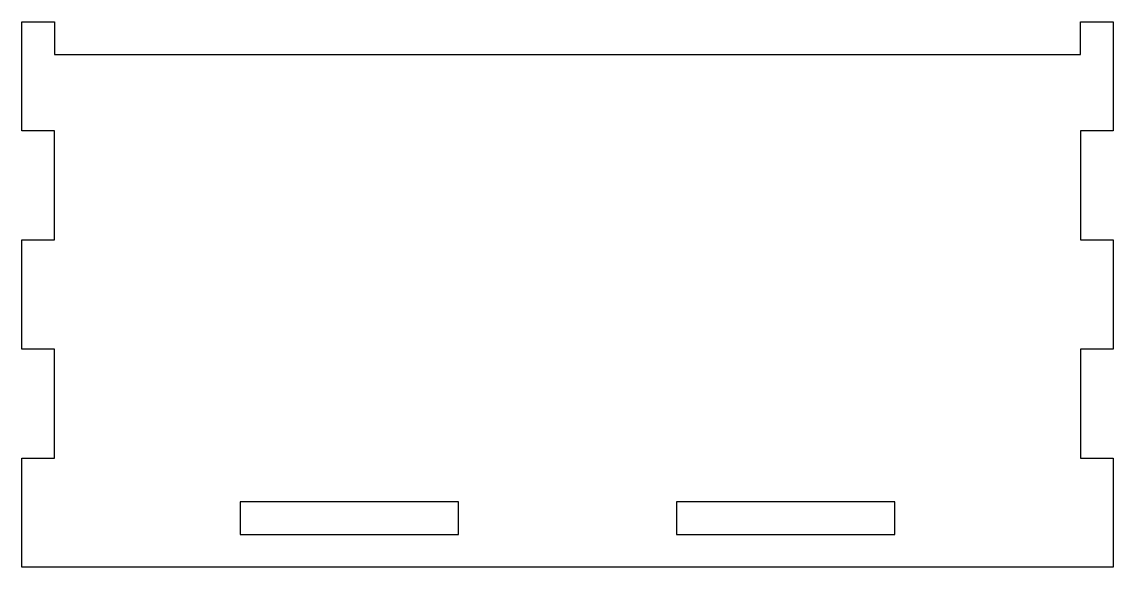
# Model space of a CAD drawing. Header units: millimetres. Extents: x 0 to 100, y 0 to 50.
import ezdxf

# ---------------------------------------------------------------- set-up
doc = ezdxf.new("R2010")
doc.units = ezdxf.units.MM
doc.layers.get('0').update_dxf_attribs({"linetype": 'CONTINUOUS'})

msp = doc.modelspace()

# ---------------------------------------------------------------- linework, layer by layer
for points in [[(3, 50), (3, 47), (97, 47), (97, 50), (100, 50), (100, 40), (97, 40), (97, 30), (100, 30), (100, 20), (97, 20), (97, 10), (100, 10), (100, 0), (0, 0), (0, 10), (3, 10), (3, 20), (0, 20), (0, 30), (3, 30), (3, 40), (0, 40), (0, 50)], [(40, 6), (20, 6), (20, 3), (40, 3)], [(60, 6), (60, 3), (80, 3), (80, 6)]]:
    msp.add_lwpolyline(points, close=True)

doc.saveas('drawing.dxf')
